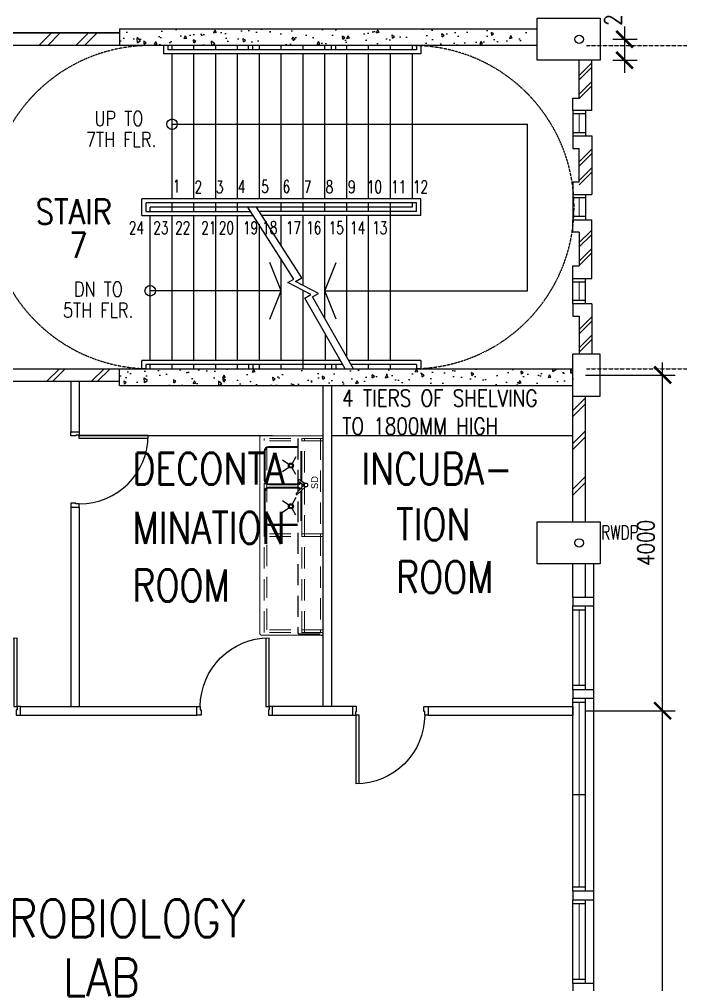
# Model space of a CAD drawing. Extents: x 2687779 to 2997471, y -863049 to -631414.
# Drawn here: x 2775552 to 2783496, y -825687 to -814187 of the extents above; entities that cross this region are included whole.
import ezdxf

# ---------------------------------------------------------------- set-up
doc = ezdxf.new("R2010")
doc.units = 0
doc.header["$LTSCALE"] = 10
doc.header["$MEASUREMENT"] = 0
doc.header["$PDMODE"] = 34
doc.linetypes.add('DASHEDX2', pattern=[38.1, 25.4, -12.7])
doc.linetypes.add('HIDDEN', pattern=[0.375, 0.25, -0.125])
doc.layers.get('0').update_dxf_attribs({"linetype": 'CONTINUOUS'})
doc.layers.get('DEFPOINTS').update_dxf_attribs({"linetype": 'CONTINUOUS'})
for name, color, linetype in [('COL', 3, 'CONTINUOUS'), ('DR', 7, 'CONTINUOUS'), ('FURN', 1, 'CONTINUOUS'), ('H', 1, 'CONTINUOUS'), ('hatch', 7, 'CONTINUOUS'), ('partition', 7, 'CONTINUOUS'), ('PL', 5, 'CONTINUOUS'), ('RWDP', 145, 'CONTINUOUS'), ('stair', 7, 'CONTINUOUS'), ('T50', 3, 'CONTINUOUS'), ('WALL', 2, 'CONTINUOUS'), ('WIN', 5, 'CONTINUOUS')]:
    doc.layers.add(name, color=color, linetype=linetype)
doc.styles.add('ADEY', font='', dxfattribs={"height": 110})
doc.styles.add('DIMTEXT', font='romans.shx', dxfattribs={"width": 0.8, "height": 400})
doc.styles.add('ROMANS', font='romans.shx', dxfattribs={"width": 0.8, "height": 100})
doc.styles.get("Standard").update_dxf_attribs({"font": 'ROMANS.SHX'})
doc.styles.get('ADEY').set_extended_font_data('Arial Black')
doc.dimstyles.new('STANDARD$0', dxfattribs={"dimscale": 0, "dimtxt": 8, "dimasz": 6, "dimexe": 1, "dimexo": 1, "dimgap": 3, "dimtad": 1, "dimdec": 0, "dimlfac": -1, "dimrnd": 1, "dimzin": 0, "dimdsep": 46, "dimtxsty": 'Standard', "dimcen": 0, "dimclrd": 5, "dimclre": 250, "dimadec": 0, "dimazin": 0, "dimtfac": 1, "dimtdec": 4, "dimtofl": 0, "dimtmove": 0, "dimatfit": 3, "dimfxl": 1, "dimtolj": 1, "dimtzin": 0, "dimarcsym": 0})
pattern_1 = [(95, (712569.4, 1160.54), (275.776, 231.40354), [37.5, -412.5]), (40, (712569.4, 1160.54), (-314.996084, 216.884075), [30, -330]), (145.4514, (712592.4, 1179.82), (-39.219734, 448.28764), [31.870095, -350.571056]), (91.1842, (712498.7, 1231.25), (435.8465, 318.80688), [56.25, -618.75]), (141.6356, (712535, 1257.8), (-13.94951, 674.85584), [47.80514, -525.8565]), (36.1842, (712498.7, 1231.25), (-13.95003, 674.85583), [45, -495]), (66, (712551.73, 1248.92), (353.385786, 68.69124), [37.5, -412.5]), (11, (712551.73, 1248.92), (-170.354297, 342.40422), [30, -330]), (116.4514, (712581.18, 1254.65), (183.03181, 411.09531), [31.870095, -350.571056]), (82.5, (712569.41, 1160.54), (-113.396593, 121.994909), [0, -326, 0, -335, 0, -331.25]), (52.5, (712569.41, 1160.54), (-46.436471, 232.454725), [0, -191, 0, -318.5, 0, -126.25]), (12.5, (712490.57, 1081.69), (196.709084, 180.760381), [0, -125, 0, -390, 0, -517.5]), (2.5, (712455.2, 1046.34), (170.794992, 241.579903), [0, -162.5, 0, -259, 0, -367.5])]

# ---------------------------------------------------------------- blocks, each defined once
blk = doc.blocks.new('_ARCHTICK')
at = {"color": 0, "linetype": 'ByBlock', "const_width": 0.15}
blk.add_lwpolyline([(-0.5, -0.5), (0.5, 0.5)], dxfattribs=at)
blk = doc.blocks.new('*D240')
at = {"layer": 'DEFPOINTS', "color": 0, "linetype": 'Continuous', "transparency": 16777216}
for p in [(2782141, -818424), (2783210, -818424), (2782141, -822424)]:
    blk.add_point(p, dxfattribs=at)
at = {"layer": 'hatch', "color": 7, "linetype": 'Continuous', "lineweight": -2, "transparency": 16777216}
for p, q in [((2783210, -822574), (2783210, -818274)), ((2782291, -818424), (2783360, -818424)), ((2782291, -822424), (2783360, -822424))]:
    blk.add_line(p, q, dxfattribs=at)
at = {"layer": 'hatch', "color": 7, "linetype": 'Continuous', "lineweight": -2, "transparency": 16777216, "xscale": 200, "yscale": 200, "zscale": 200}
for p, rotation in [((2783210, -818424), 90), ((2783210, -822424), 270)]:
    blk.add_blockref('_ARCHTICK', p, dxfattribs=dict(at, rotation=rotation))
at = {"layer": 'hatch', "color": 7, "linetype": 'Continuous', "transparency": 16777216, "insert": (2783010, -820424), "char_height": 200, "attachment_point": 5, "rotation": 90, "style": 'ROMANS'}
blk.add_mtext('\\A1;4000', dxfattribs=at)
blk = doc.blocks.new('d900-1b1')
at = {"layer": 'DR'}
for p, q in [((40, 100), (40, 920)), ((80, 919), (80, 100)), ((0, 0), (0, 100)), ((0, 100), (40, 100)), ((50, 0), (0, 0)), ((80, 100), (40, 100)), ((40, 100), (40, 60)), ((40, 60), (50, 60)), ((50, 60), (50, 0)), ((860, 60), (850, 60)), ((850, 60), (850, 0)), ((850, 0), (900, 0)), ((860, 100), (860, 60)), ((900, 100), (860, 100)), ((900, 0), (900, 100))]:
    blk.add_line(p, q, dxfattribs=at)
blk.add_arc((40, 100), 820, 0, 90, dxfattribs=at)
blk = doc.blocks.new('*D232')
at = {"layer": 'DEFPOINTS', "color": 0, "linetype": 'Continuous', "transparency": 16777216}
for p in [(2782141, -822424), (2783210, -822424), (2782141, -838424)]:
    blk.add_point(p, dxfattribs=at)
at = {"layer": 'hatch', "color": 7, "linetype": 'Continuous', "lineweight": -2, "transparency": 16777216}
for p, q in [((2783210, -838574), (2783210, -822274)), ((2782291, -822424), (2783360, -822424)), ((2782291, -838424), (2783360, -838424))]:
    blk.add_line(p, q, dxfattribs=at)
at = {"layer": 'hatch', "color": 7, "linetype": 'Continuous', "lineweight": -2, "transparency": 16777216, "xscale": 200, "yscale": 200, "zscale": 200}
for p, rotation in [((2783210, -822424), 90), ((2783210, -838424), 270)]:
    blk.add_blockref('_ARCHTICK', p, dxfattribs=dict(at, rotation=rotation))
at = {"layer": 'hatch', "color": 7, "linetype": 'Continuous', "transparency": 16777216, "insert": (2783010, -830424), "char_height": 200, "attachment_point": 5, "rotation": 90, "style": 'ROMANS'}
blk.add_mtext('\\A1;16000', dxfattribs=at)
blk = doc.blocks.new('*D241')
at = {"color": 7, "linetype": 'Continuous', "lineweight": -2, "transparency": 16777216}
for p, q in [((2782757, -814274), (2782757, -814824)), ((2782616, -814424), (2782907, -814424)), ((2782616, -814674), (2782907, -814674))]:
    blk.add_line(p, q, dxfattribs=at)
at = {"layer": 'DEFPOINTS', "color": 0, "linetype": 'Continuous', "transparency": 16777216}
for p in [(2782466, -814424), (2782466, -814674), (2782757, -814674)]:
    blk.add_point(p, dxfattribs=at)
at = {"color": 7, "linetype": 'Continuous', "lineweight": -2, "transparency": 16777216, "xscale": 200, "yscale": 200, "zscale": 200}
for p, rotation in [((2782757, -814424), 90), ((2782757, -814674), 270)]:
    blk.add_blockref('_ARCHTICK', p, dxfattribs=dict(at, rotation=rotation))
at = {"color": 7, "linetype": 'Continuous', "transparency": 16777216, "insert": (2782619, -814059), "char_height": 200, "attachment_point": 5, "rotation": 90, "style": 'ROMANS'}
blk.add_mtext('\\A1;250', dxfattribs=at)

msp = doc.modelspace()

# ---------------------------------------------------------------- hatches: boundary and pattern name
at = {"layer": 'hatch', "linetype": 'Continuous'}
h = msp.add_hatch(dxfattribs=at)
h.set_pattern_fill('AR-CONC', color=5, scale=50, angle=45, style=0)
h.set_pattern_definition(pattern_1)
h.paths.add_polyline_path([(2776746.3, -814299.1), (2781716.3, -814299.1), (2781716.3, -814499.1), (2776746.3, -814499.1)])
h = msp.add_hatch(dxfattribs=at)
h.set_pattern_fill('AR-CONC', color=5, scale=50, angle=45, style=0)
h.set_pattern_definition(pattern_1)
h.paths.add_polyline_path([(2776746.3, -818349.1), (2776746.3, -818549.1), (2782141.3, -818549.1), (2782141.3, -818349.1)])

# ---------------------------------------------------------------- linework, layer by layer
at = {"color": 9}
msp.add_line((2782391.3, -826174.1), (2782391.3, -820674.1), dxfattribs=at)
at = {"layer": 'COL'}
for p, q in [((2776746.3, -814299.1), (2781716.3, -814299.1)), ((2776746.3, -814299.1), (2776746.3, -814499.1)), ((2781716.3, -814499.1), (2776746.3, -814499.1)), ((2782141.3, -818674.1), (2782141.3, -818174.1)), ((2782466.3, -818174.1), (2782141.3, -818174.1)), ((2782466.3, -818674.1), (2782466.3, -818174.1)), ((2776746.3, -818349.1), (2782141.3, -818349.1)), ((2776746.3, -818549.1), (2776746.3, -818349.1)), ((2776746.3, -818549.1), (2782141.3, -818549.1)), ((2782141.3, -818674.1), (2782466.3, -818674.1))]:
    msp.add_line(p, q, dxfattribs=at)
for points in [[(2782466.3, -814674.1), (2781716.3, -814674.1), (2781716.3, -814174.1), (2782466.3, -814174.1)], [(2781716.3, -820174.1), (2782466.3, -820174.1), (2782466.3, -820674.1), (2781716.3, -820674.1)]]:
    msp.add_lwpolyline(points, close=True, dxfattribs=at)
at = {"layer": 'FURN', "linetype": 'Continuous'}
for p, q in [((2778566.3, -819149.1), (2776266.3, -819149.1)), ((2782141.3, -819149.1), (2779266.3, -819149.1)), ((2779146.3, -821521.1), (2779166.3, -821521.1))]:
    msp.add_line(p, q, dxfattribs=at)
at = {"layer": 'FURN', "lineweight": 18}
for p, q in [((2778416.3, -821506.1), (2778416.3, -819164.1)), ((2779166.3, -819149.1), (2778431.3, -819149.1)), ((2779166.3, -821521.1), (2778431.3, -821521.1))]:
    msp.add_line(p, q, dxfattribs=at)
at = {"layer": 'FURN', "color": 8, "linetype": 'DASHEDX2', "lineweight": 5}
for p, q in [((2779166.3, -819179.1), (2778466.3, -819179.1)), ((2778466.3, -821491.1), (2778466.3, -819179.1)), ((2779166.3, -819209.1), (2778466.3, -819209.1)), ((2778496.3, -821461.1), (2778496.3, -819209.1)), ((2778916.3, -821491.1), (2778916.3, -819179.1)), ((2778946.3, -821491.1), (2778946.3, -819179.1)), ((2779136.3, -819179.1), (2779136.3, -821491.1)), ((2779166.3, -820316.1), (2778466.3, -820316.1)), ((2779166.3, -820346.1), (2778466.3, -820346.1)), ((2779166.3, -821461.1), (2778466.3, -821461.1)), ((2779166.3, -821491.1), (2778466.3, -821491.1))]:
    msp.add_line(p, q, dxfattribs=at)
at = {"layer": 'FURN', "linetype": 'HIDDEN', "ltscale": 100}
for p, q in [((2778866.3, -819178.8), (2778866.3, -821491.1)), ((2778881.3, -821506.1), (2779166.3, -821506.1))]:
    msp.add_line(p, q, dxfattribs=at)
at = {"layer": 'FURN'}
for p, q in [((2778686.1, -819435.3), (2778760.1, -819486.5)), ((2778843, -819398.7), (2778799.3, -819477.4)), ((2778686.1, -819571.9), (2778760.1, -819520.7)), ((2778843, -819608.5), (2778799.3, -819529.8)), ((2778881.5, -819698.1), (2778937.4, -819733.8)), ((2778894.3, -819678.2), (2778950.2, -819713.9)), ((2778937.5, -819736.3), (2778849.1, -819835.5)), ((2778958.9, -819757.7), (2778859.8, -819846.1)), ((2778686.1, -819919.3), (2778760.1, -819970.5)), ((2778843, -819882.7), (2778799.3, -819961.4)), ((2778686.1, -820055.9), (2778760.1, -820004.7)), ((2778843, -820092.5), (2778799.3, -820013.8))]:
    msp.add_line(p, q, dxfattribs=at)
for points in [[(2778466.3, -819330), (2778466.3, -819677.2)], [(2778476.3, -819330), (2778476.3, -819677.2)], [(2778864.9, -819278.6), (2778517.7, -819278.6)], [(2778864.9, -819288.6), (2778517.7, -819288.6)], [(2778906.3, -819677.2), (2778906.3, -819330)], [(2778916.3, -819677.2), (2778916.3, -819330)], [(2778517.7, -819718.6), (2778864.9, -819718.6)], [(2778466.3, -819814), (2778466.3, -820161.2)], [(2778476.3, -819814), (2778476.3, -820161.2)], [(2778517.7, -819728.6), (2778864.9, -819728.6)], [(2778864.9, -819762.6), (2778517.7, -819762.6)], [(2778864.9, -819772.6), (2778517.7, -819772.6)], [(2778906.3, -820161.2), (2778906.3, -819814)], [(2778916.3, -820161.2), (2778916.3, -819814)], [(2778517.7, -820202.6), (2778864.9, -820202.6)], [(2778517.7, -820212.6), (2778864.9, -820212.6)]]:
    msp.add_lwpolyline(points, dxfattribs=at)
for centre, radius in [((2778784.7, -819503.6), 30), ((2778784.7, -819503.6), 20), ((2778960.6, -819734.6), 23.2), ((2778784.7, -819987.6), 30), ((2778784.7, -819987.6), 20)]:
    msp.add_circle(centre, radius, dxfattribs=at)
at = {"layer": 'FURN', "lineweight": 18}
for centre, start, end in [((2778431.3, -819164.1), 90, 180), ((2778431.3, -821506.1), 180, 270)]:
    msp.add_arc(centre, 15, start, end, dxfattribs=at)
at = {"layer": 'FURN'}
for centre, radius, start, end in [((2778517.7, -819330), 51.4, 90, 180), ((2778517.7, -819330), 41.4, 90, 180), ((2778517.7, -819677.2), 51.4, 180, 270), ((2778517.7, -819677.2), 41.4, 180, 270), ((2778864.9, -819677.2), 41.4, 270, 315.33627), ((2778864.9, -819677.2), 51.4, 270, 317.71105), ((2778883.7, -819685.4), 12.8, 34.378, 260.4414), ((2778864.9, -819677.2), 41.4, 348.63742, 0), ((2778864.9, -819677.2), 51.4, 344.36487, 0), ((2778517.7, -819814), 51.4, 90, 180), ((2778517.7, -819814), 41.4, 90, 180), ((2778864.9, -819814), 51.4, 45.56701, 90), ((2778864.9, -819814), 41.4, 44.91191, 90), ((2778864.9, -819814), 41.4, 0, 11.99438), ((2778864.9, -819814), 51.4, 0, 18.18245), ((2778854.4, -819840.8), 7.55, 135, 315), ((2778517.7, -820161.2), 51.4, 180, 270), ((2778517.7, -820161.2), 41.4, 180, 270)]:
    msp.add_arc(centre, radius, start, end, dxfattribs=at)
at = {"layer": 'FURN', "linetype": 'HIDDEN', "ltscale": 30}
msp.add_arc((2778881.3, -821491.1), 15, 180, 270, dxfattribs=at)
at = {"layer": 'H'}
for p, q in [((2782214.2, -814859.9), (2782364.2, -814709.9)), ((2782214.2, -814911.6), (2782364.2, -814761.6)), ((2782216.3, -815076.6), (2782366.3, -814926.6)), ((2782216.3, -815128.3), (2782366.3, -814978.3)), ((2782214.2, -815888.5), (2782364.2, -815738.5)), ((2782214.2, -815940.2), (2782364.2, -815790.2)), ((2782216.3, -816105.3), (2782366.3, -815955.3)), ((2782216.3, -816156.9), (2782366.3, -816006.9)), ((2782214.2, -816851), (2782364.2, -816701)), ((2782214.2, -816902.7), (2782364.2, -816752.7)), ((2782216.3, -817067.8), (2782366.3, -816917.8)), ((2782216.3, -817119.4), (2782366.3, -816969.4)), ((2782214.2, -817884.2), (2782364.2, -817734.2)), ((2782214.2, -817935.9), (2782364.2, -817785.9)), ((2782216.3, -818100.9), (2782366.3, -817950.9)), ((2782216.3, -818152.6), (2782366.3, -818002.6)), ((2776028.8, -818349.1), (2775878.8, -818499.1)), ((2776099.5, -818349.1), (2775949.5, -818499.1)), ((2776561.5, -818349.1), (2776411.5, -818499.1)), ((2776632.2, -818349.1), (2776482.2, -818499.1)), ((2782291.3, -818697), (2782141.3, -818847)), ((2782291.3, -818767.7), (2782141.3, -818917.7)), ((2782291.3, -819090.7), (2782141.3, -819240.7)), ((2782291.3, -819161.4), (2782141.3, -819311.4)), ((2782291.3, -819632.8), (2782141.3, -819782.8)), ((2782291.3, -819703.5), (2782141.3, -819853.5))]:
    msp.add_line(p, q, dxfattribs=at)
at = {"layer": 'hatch', "color": 1}
for p, q in [((2775783.8, -814499.1), (2775933.8, -814349.1)), ((2775889.9, -814499.1), (2776039.9, -814349.1)), ((2776223.6, -814499.1), (2776373.6, -814349.1)), ((2776329.7, -814499.1), (2776479.7, -814349.1))]:
    msp.add_line(p, q, dxfattribs=at)
at = {"layer": 'partition'}
for p, q in [((2776166.3, -818499.1), (2776166.3, -819099.1)), ((2776266.3, -818499.1), (2776266.3, -819099.1)), ((2779166.3, -818549.1), (2779166.3, -822374)), ((2779266.3, -818549.1), (2779266.3, -822374)), ((2776166.3, -819999.1), (2776166.3, -822374)), ((2776266.3, -819999.1), (2776266.3, -822374)), ((2782141.3, -822374.1), (2782141.3, -822474.1))]:
    msp.add_line(p, q, dxfattribs=at)
at = {"layer": 'partition', "linetype": 'Continuous'}
for p, q in [((2775566.3, -822374.1), (2777666.3, -822374.1)), ((2775566.3, -822474.1), (2777666.3, -822474.1)), ((2779517.1, -822374.1), (2778566.3, -822374)), ((2778566.3, -822474), (2779517.1, -822474.1)), ((2780417.1, -822374.1), (2782141.3, -822374.1)), ((2780417.1, -822474), (2782141.3, -822474.1))]:
    msp.add_line(p, q, dxfattribs=at)
at = {"layer": 'PL', "color": 5}
for p, q in [((2782141.3, -815274.1), (2782141.3, -815574.1)), ((2782291.3, -815312.1), (2782141.3, -815312.1)), ((2782291.3, -815274.1), (2782291.3, -815574.1)), ((2782141.3, -816274.1), (2782141.3, -816574.1)), ((2782291.3, -816312.1), (2782141.3, -816312.1)), ((2782291.3, -816274.1), (2782291.3, -816574.1)), ((2782291.3, -816536.1), (2782141.3, -816536.1)), ((2782139.9, -817574.1), (2782139.9, -817274.1)), ((2782291.3, -817574.1), (2782291.3, -817274.1)), ((2782291.3, -817536.1), (2782141.3, -817536.1))]:
    msp.add_line(p, q, dxfattribs=at)
at = {"layer": 'RWDP', "color": 142, "linetype": 'Continuous'}
for centre in [(2782216.3, -814425), (2782216.3, -820424.1)]:
    msp.add_circle(centre, 50, dxfattribs=at)
at = {"layer": 'stair', "color": 193}
for p, q in [((2777270, -814499.1), (2777270, -814599.1)), ((2777320, -814499.1), (2777320, -814549.1)), ((2778281.7, -814549.1), (2778281.7, -814499.1)), ((2778331.7, -814549.1), (2778331.7, -814499.1)), ((2779268.3, -814549.1), (2779268.3, -814499.1)), ((2779318.3, -814549.1), (2779318.3, -814499.1)), ((2780280, -814499.1), (2780280, -814549.1)), ((2780330, -814499.1), (2780330, -814599.1)), ((2780330, -814599.1), (2777270, -814599.1)), ((2780280, -814549.1), (2777320, -814549.1)), ((2780330, -816324.1), (2777010, -816324.1)), ((2777010, -816524.1), (2777010, -816324.1)), ((2780280, -816374.1), (2777060, -816374.1)), ((2777060, -816474.1), (2777060, -816374.1)), ((2780280, -816474.1), (2780280, -816374.1)), ((2780330, -816524.1), (2780330, -816324.1)), ((2777060, -816474.1), (2778305.2, -816474.1)), ((2780280, -816474.1), (2778405.8, -816474.1)), ((2777010, -816524.1), (2778337.1, -816524.1)), ((2780330, -816524.1), (2778437.7, -816524.1)), ((2777010, -818349.1), (2777010, -818249.1)), ((2779373.3, -818249.1), (2777010, -818249.1)), ((2777060, -818349.1), (2777060, -818299.1)), ((2779401.9, -818299.1), (2777060, -818299.1)), ((2778281.7, -818299.1), (2778281.7, -818349.1)), ((2778331.7, -818299.1), (2778331.7, -818349.1)), ((2779268.3, -818299.1), (2779268.3, -818349.1)), ((2779318.3, -818299.1), (2779318.3, -818349.1)), ((2780330, -818249.1), (2779473.9, -818249.1)), ((2780280, -818299.1), (2779502.5, -818299.1)), ((2780280, -818299.1), (2780280, -818349.1)), ((2780330, -818249.1), (2780330, -818349.1))]:
    msp.add_line(p, q, dxfattribs=at)
at = {"layer": 'stair'}
for p, q in [((2777370, -814549.1), (2777370, -814499.1)), ((2777630, -814549.1), (2777630, -814499.1)), ((2777890, -814549.1), (2777890, -814499.1)), ((2778150, -814549.1), (2778150, -814499.1)), ((2778410, -814549.1), (2778410, -814499.1)), ((2778670, -814549.1), (2778670, -814499.1)), ((2778930, -814549.1), (2778930, -814499.1)), ((2779190, -814549.1), (2779190, -814499.1)), ((2779450, -814549.1), (2779450, -814499.1)), ((2779710, -814549.1), (2779710, -814499.1)), ((2779970, -814549.1), (2779970, -814499.1)), ((2780230, -814499.1), (2780230, -814549.1)), ((2777370, -816324.1), (2777370, -814599.1)), ((2777630, -816324.1), (2777630, -814599.1)), ((2777890, -816324.1), (2777890, -814599.1)), ((2778150, -816324.1), (2778150, -814599.1)), ((2778410, -816324.1), (2778410, -814599.1)), ((2778670, -816324.1), (2778670, -814599.1)), ((2778930, -816324.1), (2778930, -814599.1)), ((2779190, -816324.1), (2779190, -814599.1)), ((2779450, -816324.1), (2779450, -814599.1)), ((2779710, -816324.1), (2779710, -814599.1)), ((2779970, -816324.1), (2779970, -814599.1)), ((2780230, -814599.1), (2780230, -816324.1)), ((2777370, -815436.6), (2781602.6, -815436.6)), ((2781602.6, -817420.7), (2781602.6, -815436.6)), ((2777370, -816424.1), (2777370, -816374.1)), ((2777630, -816424.1), (2777630, -816374.1)), ((2777890, -816424.1), (2777890, -816374.1)), ((2777890, -816424.1), (2777890, -816374.1)), ((2778150, -816424.1), (2778150, -816374.1)), ((2778150, -816424.1), (2778150, -816374.1)), ((2778670, -816424.1), (2778670, -816374.1)), ((2778930, -816424.1), (2778930, -816374.1)), ((2779190, -816424.1), (2779190, -816374.1)), ((2779450, -816424.1), (2779450, -816374.1)), ((2779710, -816424.1), (2779710, -816374.1)), ((2779970, -816424.1), (2779970, -816374.1)), ((2779970, -818249.1), (2779970, -816374.1)), ((2780230, -816374.1), (2780230, -816424.1)), ((2777405, -816424.1), (2777110, -816424.1)), ((2777110, -816474.1), (2777110, -816424.1)), ((2780230, -816424.1), (2777370, -816424.1)), ((2777370, -816474.1), (2777370, -816424.1)), ((2777630, -816474.1), (2777630, -816424.1)), ((2777890, -816474.1), (2777890, -816424.1)), ((2778150, -816474.1), (2778150, -816424.1)), ((2780230, -816424.1), (2778430.7, -816424.1)), ((2778670, -816474.1), (2778670, -816424.1)), ((2778670, -816474.1), (2778670, -816428.5)), ((2778930, -816474.1), (2778930, -816424.1)), ((2778930, -816474.1), (2778930, -816424.1)), ((2779190, -816474.1), (2779190, -816424.1)), ((2779190, -816474.1), (2779190, -816424.1)), ((2779450, -816474.1), (2779450, -816424.1)), ((2779450, -816474.1), (2779450, -816424.1)), ((2779710, -816474.1), (2779710, -816424.1)), ((2779710, -816474.1), (2779710, -816424.1)), ((2779970, -816474.1), (2779970, -816424.1)), ((2779970, -816474.1), (2779970, -816424.1)), ((2777110, -818249.1), (2777110, -816524.1)), ((2777370, -818249.1), (2777370, -816524.1)), ((2777630, -818249.1), (2777630, -816524.1)), ((2777890, -818249.1), (2777890, -816524.1)), ((2778150, -818249.1), (2778150, -816524.1)), ((2778670, -816887.7), (2778670, -816524.1)), ((2778930, -817356), (2778930, -816524.1)), ((2779190, -817752.5), (2779190, -816524.1)), ((2779450, -818207.4), (2779450, -816524.1)), ((2779710, -818249.1), (2779710, -816524.1)), ((2778410, -818249.1), (2778410, -816626.8)), ((2778670, -818249.1), (2778670, -817046)), ((2778930, -818349.1), (2778930, -817418)), ((2778670, -817420.7), (2777110, -817420.7)), ((2779190, -817420.7), (2781602.6, -817420.7)), ((2779197.5, -818249.1), (2779197.5, -817928.4)), ((2777110, -818349.1), (2777110, -818299.1)), ((2777370, -818349.1), (2777370, -818299.1)), ((2777630, -818349.1), (2777630, -818299.1)), ((2777890, -818349.1), (2777890, -818299.1)), ((2778150, -818349.1), (2778150, -818299.1)), ((2778410, -818349.1), (2778410, -818299.1)), ((2778670, -818349.1), (2778670, -818299.1)), ((2779197.5, -818349.1), (2779197.5, -818299.1)), ((2779710, -818349.1), (2779710, -818299.1)), ((2779970, -818349.1), (2779970, -818299.1))]:
    msp.add_line(p, q, dxfattribs=at)
at = {"layer": 'stair', "color": 5, "linetype": 'HIDDEN'}
for p, q in [((2782305, -814499.1), (2783496, -814499.1)), ((2782305, -818349.1), (2783496, -818349.1))]:
    msp.add_line(p, q, dxfattribs=at)
at = {"layer": 'stair'}
for points in [[(2779430.5, -818349.1), (2778949.3, -817507.2), (2779021.5, -817465.9), (2778748, -817322.8), (2778820.2, -817281.5), (2778273.3, -816424.1)], [(2779531, -818349.1), (2779042.1, -817493.8), (2779114.4, -817452.5), (2778840.9, -817309.4), (2778913.1, -817268.1), (2778373.8, -816424.1)]]:
    msp.add_lwpolyline(points, dxfattribs=at)
at = {"layer": 'stair', "color": 4, "linetype": 'Continuous'}
for points in [[(2778535.3, -817757.7), (2778670, -817420.7), (2778535.3, -817083.6)], [(2779324.8, -817757.7), (2779190, -817420.7), (2779324.8, -817083.6)]]:
    msp.add_lwpolyline(points, dxfattribs=at)
at = {"layer": 'stair', "color": 2, "linetype": 'Continuous'}
for centre in [(2777370, -815436.6), (2777110, -817420.7)]:
    msp.add_circle(centre, 62.5, dxfattribs=at)
at = {"layer": 'stair', "color": 1, "linetype": 'HIDDEN'}
for centre, start, end in [((2777110, -816424.1), 90, 270), ((2780230, -816424.1), 270, 90)]:
    msp.add_arc(centre, 1925, start, end, dxfattribs=at)
at = {"layer": 'WALL'}
for p, q in [((2776746.3, -814349.1), (2772591.3, -814349.1)), ((2773041.3, -814349.1), (2776746.3, -814349.1)), ((2776746.3, -814499.1), (2774516.3, -814499.1)), ((2782366.3, -815274.1), (2782366.3, -814674.1)), ((2782141.3, -815124.1), (2782216.3, -815124.1)), ((2782141.3, -815274.1), (2782141.3, -815124.1)), ((2782366.3, -815274.1), (2782141.3, -815274.1)), ((2782141.3, -815574.1), (2782141.3, -815724.1)), ((2782141.3, -815574.1), (2782366.3, -815574.1)), ((2782366.3, -815574.1), (2782366.3, -816274.1)), ((2782141.3, -815724.1), (2782216.3, -815724.1)), ((2782216.3, -816124.1), (2782216.3, -815724.1)), ((2782141.3, -816124.1), (2782216.3, -816124.1)), ((2782366.3, -817274.1), (2782366.3, -816574.1)), ((2782216.3, -816724.1), (2782141.3, -816724.1)), ((2782216.3, -816724.1), (2782216.3, -817124.1)), ((2782141.3, -817274.1), (2782141.3, -817124.1)), ((2782141.3, -817124.1), (2782216.3, -817124.1)), ((2782141.3, -817274.1), (2782366.3, -817274.1)), ((2782366.3, -817574.1), (2782141.3, -817574.1)), ((2782141.3, -817574.1), (2782141.3, -817724.1)), ((2782366.3, -817574.1), (2782366.3, -818174.1)), ((2782141.3, -817724.1), (2782216.3, -817724.1)), ((2782216.3, -817724.1), (2782216.3, -818174.1)), ((2774516.3, -818349.1), (2776746.3, -818349.1)), ((2774366.3, -818499.1), (2776746.3, -818499.1)), ((2782141.3, -820174.1), (2782141.3, -818674.1)), ((2782291.3, -820174.1), (2782291.3, -818674.1)), ((2782141.3, -821074.1), (2782141.3, -820674.1)), ((2782291.3, -821074.1), (2782291.3, -820674.1))]:
    msp.add_line(p, q, dxfattribs=at)
for points in [[(2782216.3, -815124.1), (2782216.3, -814674.1)], [(2782141.3, -816124.1), (2782141.3, -816274.1), (2782366.3, -816274.1)], [(2782141.3, -816724.1), (2782141.3, -816574.1), (2782366.3, -816574.1)]]:
    msp.add_lwpolyline(points, dxfattribs=at)
for points in [[(2782391.3, -821074.1), (2782141.3, -821074.1), (2782141.3, -821174.1), (2782391.3, -821174.1)], [(2782391.3, -822174.1), (2782141.3, -822174.1), (2782141.3, -822274.1), (2782391.3, -822274.1)], [(2782391.3, -824574.1), (2782141.3, -824574.1), (2782141.3, -824674.1), (2782391.3, -824674.1)], [(2782391.3, -825674.1), (2782141.3, -825674.1), (2782141.3, -825774.1), (2782391.3, -825774.1)]]:
    msp.add_lwpolyline(points, close=True, dxfattribs=at)
at = {"layer": 'WIN'}
for p, q in [((2782141.3, -815536.1), (2782291.3, -815536.1)), ((2782141.3, -815724.1), (2782216.3, -815724.1)), ((2782141.3, -817312.1), (2782291.3, -817312.1)), ((2782141.3, -822174.1), (2782141.3, -821174.1)), ((2782291.3, -822174.1), (2782291.3, -821174.1)), ((2782291.3, -821224.1), (2782141.3, -821224.1)), ((2782291.3, -822124.1), (2782141.3, -822124.1)), ((2782141.3, -824574.1), (2782141.3, -822274.1)), ((2782291.3, -822324.1), (2782141.3, -822324.1)), ((2782291.3, -824574.1), (2782291.3, -822274.1)), ((2782291.3, -823424.1), (2782141.3, -823424.1)), ((2782291.3, -824524.1), (2782141.3, -824524.1)), ((2782141.3, -825674.1), (2782141.3, -824674.1)), ((2782291.3, -824724.1), (2782141.3, -824724.1)), ((2782291.3, -825674.1), (2782291.3, -824674.1)), ((2782291.3, -825624.1), (2782141.3, -825624.1))]:
    msp.add_line(p, q, dxfattribs=at)
at = {"layer": 'WIN', "const_width": 10, "flags": 128}
for points in [[(2782216.3, -815312.1), (2782216.3, -815536.1)], [(2782216.3, -816312.1), (2782216.3, -816536.1)], [(2782216.3, -817536.1), (2782216.3, -817312.1)], [(2782216.3, -822124.1), (2782216.3, -821224.1)], [(2782216.3, -824524.1), (2782216.3, -822324.1)], [(2782216.3, -824724.1), (2782216.3, -825624.1)]]:
    msp.add_lwpolyline(points, dxfattribs=at)

# ---------------------------------------------------------------- block references
at = {"layer": 'DR', "rotation": 270}
msp.add_blockref('d900-1b1', (2776166.3, -819099.1), dxfattribs=at)
at = {"layer": 'DR', "xscale": -1}
for p in [(2775566.3, -822474), (2778566.3, -822474)]:
    msp.add_blockref('d900-1b1', p, dxfattribs=at)
at = {"layer": 'DR', "xscale": -1, "rotation": 180}
msp.add_blockref('d900-1b1', (2779517.1, -822374.2), dxfattribs=at)

# ---------------------------------------------------------------- texts
at = {"layer": 'FURN', "linetype": 'Continuous', "insert": (2779395, -818599), "char_height": 200, "width": 2653.586, "attachment_point": 1, "style": 'DIMTEXT'}
msp.add_mtext('4 TIERS OF SHELVING TO 1800MM HIGH ', dxfattribs=at)
at = {"layer": 'FURN', "insert": (2779027.5, -819782.6), "char_height": 80, "width": 577.511, "attachment_point": 1, "rotation": 90, "style": 'ADEY'}
msp.add_mtext('{\\fArial|b0|i0|c0|p34;SD}', dxfattribs=at)
at = {"layer": 'RWDP', "color": 142, "style": 'ROMANS', "width": 0.7}
msp.add_text('RWDP', height=170, dxfattribs=at).set_placement((2782478.6, -820384.8))
at = {"layer": 'stair', "color": 7, "linetype": 'Continuous', "style": 'ROMANS', "width": 0.8}
for s, p in [('UP TO', (2776446.5, -815455.4)), ('7TH FLR.', (2776344.1, -815704.7)), ('DN TO', (2776202.6, -817488.6)), ('5TH FLR.', (2776071.6, -817738))]:
    msp.add_text(s, height=175, rotation=359.99999, dxfattribs=at).set_placement(p)
at = {"layer": 'stair', "color": 7, "linetype": 'Continuous', "style": 'ROMANS', "width": 0.7}
for s, p in [('1', (2777378.2, -816249.1)), ('2', (2777637.7, -816259.6)), ('3', (2777892.2, -816259.6)), ('4', (2778152.8, -816254.4)), ('5', (2778432.2, -816254.4)), ('6', (2778685.7, -816254.4)), ('7', (2778939.2, -816259.1)), ('8', (2779198.7, -816256.6)), ('9', (2779465.2, -816256.6)), ('10', (2779689.7, -816257.6)), ('11', (2779977.8, -816257.6)), ('12', (2780237.8, -816257.6)), ('24', (2776856, -816744.3)), ('23', (2777147, -816744.3)), ('22', (2777407, -816744.3)), ('21', (2777717.7, -816744.3)), ('20', (2777927, -816744.3)), ('19', (2778214.9, -816744.3)), ('18', (2778442.8, -816744.3)), ('17', (2778725.5, -816744.3)), ('16', (2778967, -816744.3)), ('15', (2779234.6, -816744.3)), ('14', (2779488.7, -816744.3)), ('13', (2779752.5, -816744.3))]:
    msp.add_text(s, height=150, dxfattribs=at).set_placement(p)
at = {"layer": 'T50', "color": 2, "style": 'ROMANS', "width": 0.85}
for s, p in [('STAIR', (2775745.5, -816627.7)), ('7', (2776144.8, -817027.6))]:
    msp.add_text(s, height=300, dxfattribs=at).set_placement(p)
at = {"layer": 'T50', "color": 3}
for s, height, style, width, p in [('DECONTA', 380, 'DIMTEXT', 0.8, (2776898.8, -819729.1)), ('INCUBA-', 380, 'DIMTEXT', 0.8, (2779624.8, -819729.1)), ('MINATION', 380, 'DIMTEXT', 0.8, (2776898.8, -820434.1)), ('TION ', 380, 'DIMTEXT', 0.8, (2780037.4, -820392.2)), ('ROOM', 380, 'DIMTEXT', 0.8, (2776898.8, -821120.1)), ('ROOM', 380, 'DIMTEXT', 0.8, (2780037.4, -821020.2)), ('MICROBIOLOGY', 450, 'ROMANS', 0.85, (2774557.5, -825120.8)), ('LAB', 450, 'ROMANS', 0.85, (2776070.3, -825825.1))]:
    msp.add_text(s, height=height, dxfattribs=dict(at, style=style, width=width)).set_placement(p)

# ---------------------------------------------------------------- dimensions: what is measured, and where the dimension line sits
at = {"linetype": 'Continuous'}
dim = msp.add_linear_dim(base=(2782756.6, -814674.1), p1=(2782466.3, -814424.1), p2=(2782466.3, -814674.1), angle=270, dimstyle='STANDARD$0', override={"dimscale": 100, "dimtxt": 2, "dimasz": 2, "dimexe": 1.5, "dimexo": 1.5, "dimgap": 1, "dimtxsty": 'ROMANS', "dimblk": 'ARCHTICK', "dimdle": 1.5, "dimclrd": 7, "dimclre": 7, "dimclrt": 7, "dimtdec": 0, "dimtmove": 2}, dxfattribs=at)
dim.commit()
dim.dimension.update_dxf_attribs({"geometry": '*D241', "text_midpoint": (2782619.1, -814059.2), "dimtype": 161})
at = {"layer": 'hatch', "linetype": 'Continuous'}
for p1, p2, picture, middle in [((2782141.3, -822424.1), (2782141.3, -818424.1), '*D240', (2783010.4, -820424.1)), ((2782141.3, -838424.1), (2782141.3, -822424.1), '*D232', (2783010.4, -830424.1))]:
    dim = msp.add_aligned_dim(p1=p1, p2=p2, distance=-1069.1, dimstyle='STANDARD$0', override={"dimscale": 100, "dimtxt": 2, "dimasz": 2, "dimexe": 1.5, "dimexo": 1.5, "dimgap": 1, "dimtxsty": 'ROMANS', "dimblk": 'ARCHTICK', "dimdle": 1.5, "dimclrd": 7, "dimclre": 7, "dimclrt": 7, "dimtdec": 0, "dimtmove": 2}, dxfattribs=at)
    dim.commit()
    dim.dimension.update_dxf_attribs({"geometry": picture, "text_midpoint": middle})

doc.saveas('drawing.dxf')
